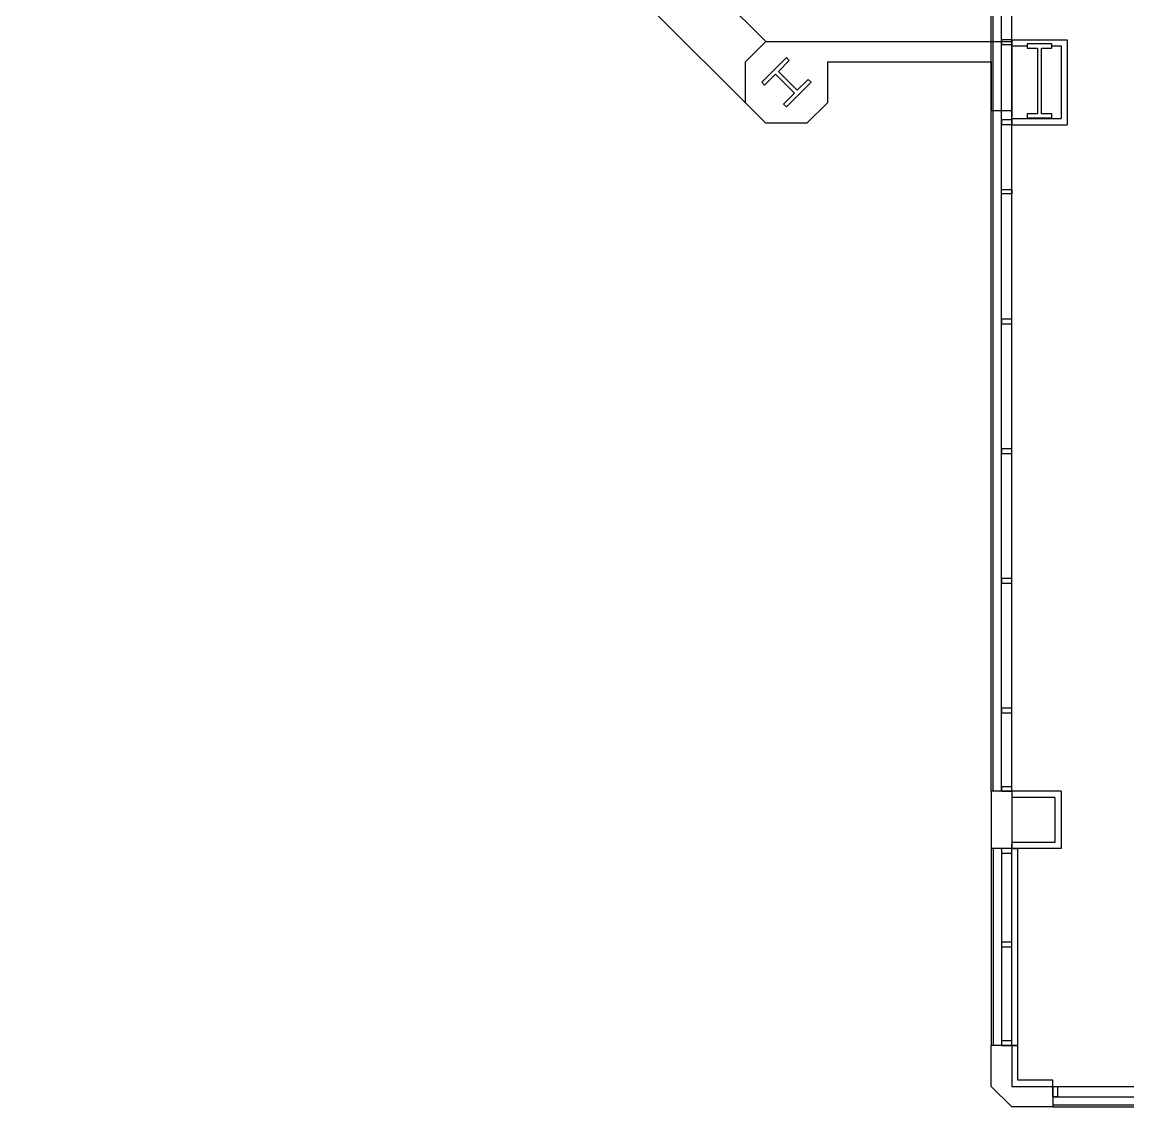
# Model space of a CAD drawing. Header units: millimetres. Extents: x 21174 to 87324, y 2476 to 67413.
# Drawn here: x 50052 to 63843, y 17835 to 31363 of the extents above; entities that cross this region are included whole.
import ezdxf

# ---------------------------------------------------------------- set-up
doc = ezdxf.new("R2010")
doc.units = ezdxf.units.MM
doc.header["$MEASUREMENT"] = 0
for name, color, linetype in [('E-B-FURR', 6, 'Continuous'), ('E-B-GLAZ', 8, 'Continuous'), ('E-B-MULL', 8, 'Continuous'), ('E-B-SHEL', 2, 'Continuous'), ('E-C-HEAD', 5, 'Continuous'), ('E-F-SILL', 8, 'Continuous'), ('E-S-COLM', 8, 'Continuous')]:
    doc.layers.add(name, color=color, linetype=linetype)

msp = doc.modelspace()

# ---------------------------------------------------------------- linework, layer by layer
at = {"layer": 'E-B-FURR'}
for p, q in [((62395, 21770), (62395, 33254)), ((62395, 31141), (63085, 31141)), ((62395, 31141), (62395, 31065)), ((62395, 31065), (62587, 31065)), ((62894, 31065), (63009, 31065)), ((63009, 31065), (63009, 30160)), ((63085, 31141), (63085, 30083)), ((62395, 30160), (63009, 30160)), ((62395, 30160), (62395, 30083)), ((62395, 30083), (63085, 30083)), ((63009, 21770), (62395, 21770)), ((62932, 21693), (62395, 21693)), ((62932, 21693), (62932, 21131)), ((63009, 21770), (63009, 21055)), ((62932, 21131), (62395, 21131)), ((63009, 21055), (62395, 21055)), ((62907, 18090), (65421, 18090))]:
    msp.add_line(p, q, dxfattribs=at)
msp.add_lwpolyline([(62907, 18090), (62907, 18167), (62472, 18167), (62472, 18601), (62395, 18601)], dxfattribs=at)
at = {"layer": 'E-B-GLAZ'}
for p, q in [((62140, 21770), (62140, 33312)), ((62165, 21770), (62165, 33312)), ((62268, 21770), (62268, 33312)), ((62140, 21055), (62140, 18601)), ((62165, 21055), (62165, 18601)), ((62268, 21055), (62268, 18601)), ((62907, 17962), (65334, 17962)), ((62907, 17860), (65232, 17860)), ((62907, 17835), (65207, 17835))]:
    msp.add_line(p, q, dxfattribs=at)
at = {"layer": 'E-B-MULL'}
for points in [[(62268, 31085), (62395, 31085), (62395, 31142), (62268, 31142)], [(62268, 30085), (62395, 30085), (62395, 30143), (62268, 30143)], [(62268, 29277), (62395, 29277), (62395, 29220), (62268, 29220)], [(62268, 27602), (62395, 27602), (62395, 27659), (62268, 27659)], [(62268, 25984), (62395, 25984), (62395, 26041), (62268, 26041)], [(62268, 24366), (62395, 24366), (62395, 24423), (62268, 24423)], [(62268, 22748), (62395, 22748), (62395, 22805), (62268, 22805)], [(62268, 21770), (62395, 21770), (62395, 21828), (62268, 21828)], [(62268, 20997), (62395, 20997), (62395, 21055), (62268, 21055)], [(62268, 19830), (62395, 19830), (62395, 19887), (62268, 19887)], [(62268, 18601), (62395, 18601), (62395, 18659), (62268, 18659)], [(62907, 17962), (62907, 18090), (62964, 18090), (62964, 17962)]]:
    msp.add_lwpolyline(points, close=True, dxfattribs=at)
at = {"layer": 'E-B-SHEL'}
for p, q in [((59329, 30101), (48800, 40630)), ((59329, 31123), (49822, 40631)), ((59073, 30868), (59329, 31123)), ((59329, 31123), (62395, 31123)), ((62395, 31049), (62395, 30180)), ((59073, 30357), (59073, 30868)), ((60095, 30868), (62140, 30868)), ((60095, 30868), (60095, 30357)), ((62140, 30868), (62140, 30255)), ((60095, 30357), (59840, 30101)), ((62395, 30255), (62140, 30255)), ((59840, 30101), (59329, 30101)), ((62140, 21770), (62140, 21055)), ((62395, 21770), (62140, 21770)), ((62395, 21770), (62395, 21055)), ((62395, 21055), (62140, 21055)), ((62395, 18601), (62140, 18601)), ((62140, 18090), (62140, 18601)), ((62395, 18601), (62395, 18090)), ((62395, 17835), (62140, 18090)), ((62395, 18090), (62907, 18090)), ((62907, 18090), (62907, 17835)), ((62907, 17835), (62395, 17835))]:
    msp.add_line(p, q, dxfattribs=at)
at = {"layer": 'E-C-HEAD'}
msp.add_line((62395, 18601), (62395, 21116), dxfattribs=at)
at = {"layer": 'E-F-SILL'}
for points in [[(62395, 18601), (62472, 18601), (62472, 21055), (62472, 21055)], [(62395, 21055), (62395, 21055), (62472, 21055), (62472, 21055)], [(63814, 17857), (63814, 17857), (63814, 17857)]]:
    msp.add_lwpolyline(points, dxfattribs=at)
at = {"layer": 'E-S-COLM'}
for points in [[(62894, 31039), (62894, 31090), (62587, 31090), (62587, 31039), (62715, 31039), (62715, 30221), (62587, 30221), (62587, 30170), (62894, 30170), (62894, 30221), (62766, 30221), (62766, 31039)], [(59548, 30341), (59584, 30305), (59892, 30612), (59855, 30649), (59720, 30513), (59485, 30748), (59620, 30883), (59584, 30920), (59277, 30612), (59313, 30576), (59449, 30712), (59684, 30477)]]:
    msp.add_lwpolyline(points, close=True, dxfattribs=at)

doc.saveas('drawing.dxf')
